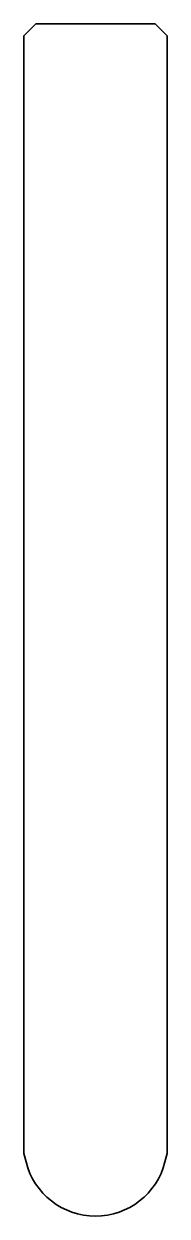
# Model space of a CAD drawing. Header units: millimetres. Extents: x -6 to 6, y -100 to 0.
import ezdxf

# ---------------------------------------------------------------- set-up
doc = ezdxf.new("R2010")
doc.units = ezdxf.units.MM
doc.header["$LTSCALE"] = 5
doc.layers.add('2', color=7, linetype='Continuous', lineweight=18)

msp = doc.modelspace()

# ---------------------------------------------------------------- linework, layer by layer
at = {"layer": '2', "color": 7, "linetype": 'Continuous', "lineweight": 35}
for p, q in [((-5, 0), (-6, -1)), ((-5, 0), (5, 0)), ((6, -1), (5, 0)), ((-6, -1), (-6, -94.74)), ((6, -94.74), (6, -1)), ((-6, -94.74), (-5.82, -95.45)), ((5.82, -95.45), (6, -94.74))]:
    msp.add_line(p, q, dxfattribs=at)
msp.add_arc((0, -94), 6, 194, 346, dxfattribs=at)

doc.saveas('drawing.dxf')
